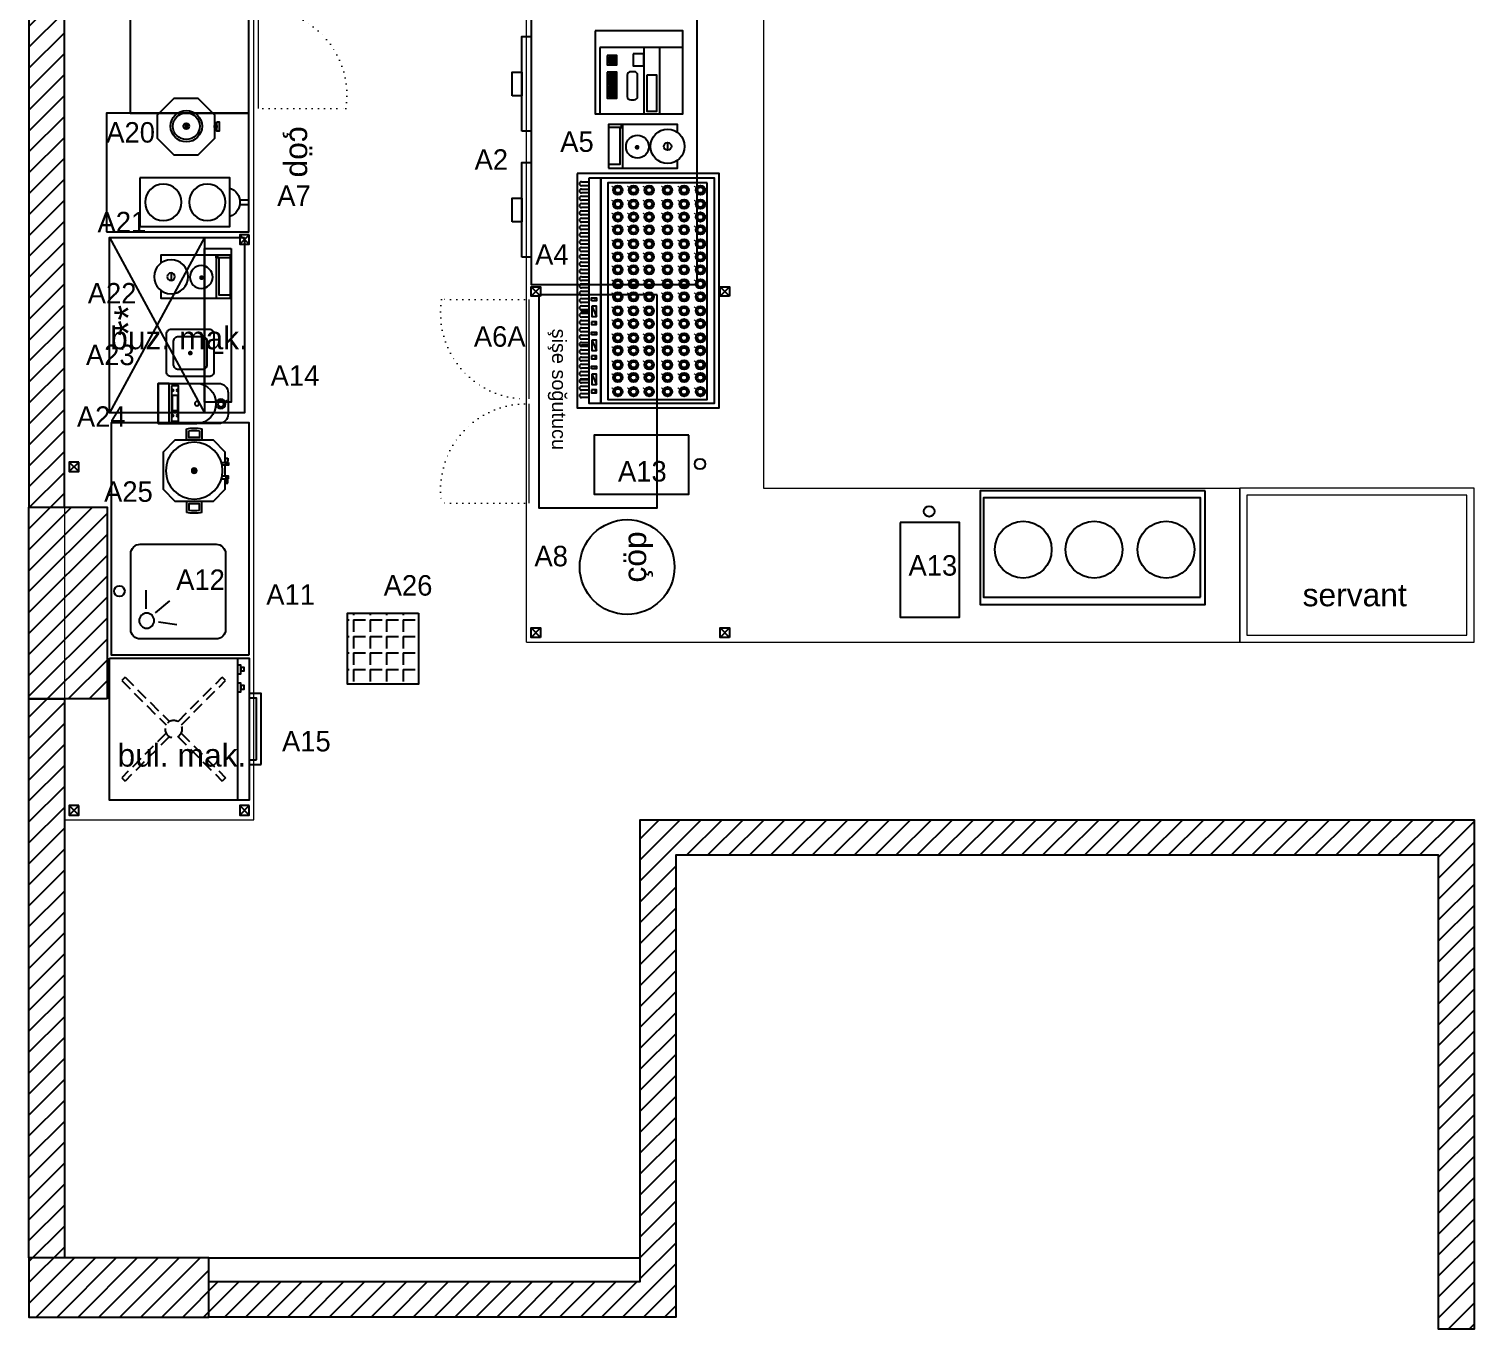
# Model space of a CAD drawing. Header units: centimetres. Extents: x 137431 to 143795, y 30587 to 33236.
# Drawn here: x 137431 to 138041, y 31849 to 32395 of the extents above; entities that cross this region are included whole.
import ezdxf
from ezdxf.enums import TextEntityAlignment as Align

# ---------------------------------------------------------------- set-up
doc = ezdxf.new("R2010")
doc.units = ezdxf.units.CM
doc.header["$LTSCALE"] = 10
doc.header["$MEASUREMENT"] = 0
doc.linetypes.add('DASHED', pattern=[0.75, 0.5, -0.25])
doc.linetypes.add('DOT', pattern=[0.25, 0, -0.25])
for name, color, linetype in [('-DWG_ANA', 7, 'Continuous'), ('002 Çizgi', 7, 'Continuous'), ('Kıtc-002 Çizgi', 7, 'Continuous'), ('Kıtc-006 Yazı 001', 1, 'Continuous'), ('Kıtc-040 Detay', 7, 'Continuous'), ('LP-DIMENSION_INT_100', 51, 'Continuous'), ('S2000-002 Çizgi', 7, 'Continuous')]:
    doc.layers.add(name, color=color, linetype=linetype)
for name, color, linetype, lineweight in [('-DWG_DETAY1', 7, 'Continuous', 9), ('-DWG_DETAY4', 7, 'DOT', 18), ('ARK_AHŞAP', 45, 'Continuous', 15)]:
    doc.layers.add(name, color=color, linetype=linetype, lineweight=lineweight)
doc.styles.get("Standard").update_dxf_attribs({"font": 'arial.ttf'})
doc.styles.add('TAKSİM', font='GOTHIC.TTF', dxfattribs={"height": 7})

# ---------------------------------------------------------------- blocks, each defined once
blk = doc.blocks.new('ADD')
at = {"layer": 'LP-DIMENSION_INT_100'}
h = blk.add_hatch(dxfattribs=at)
h.set_pattern_fill('ANSI31', color=253, scale=50)
h.set_pattern_definition([(45, (0, 2631.0174), (-4.41941738, 4.41941738), [])])
h.paths.add_polyline_path([(139970.11, 32753.37), (139940.11, 32753.37), (139940.11, 32193.37), (139955.11, 32193.37), (139955.11, 32738.37), (139970.11, 32738.37)])
h.paths.add_polyline_path([(139973.11, 32112.37), (139940.11, 32112.37), (139940.11, 32193.37), (139973.11, 32193.37)])
h.paths.add_polyline_path([(139940.11, 32112.37), (139955.11, 32112.37), (139955.11, 31876.37), (139940.11, 31876.37)])
h.paths.add_polyline_path([(140016.11, 31876.37), (139940.11, 31876.37), (139940.11, 31851.37), (140016.11, 31851.37)])
h.paths.add_polyline_path([(140016.11, 31866.37), (140198.11, 31866.37), (140198.11, 32061.37), (140550.11, 32061.37), (140550.11, 31846.37), (140535.11, 31846.37), (140535.11, 32046.37), (140213.11, 32046.37), (140213.11, 31851.37), (140016.11, 31851.37)])
at = {"layer": 'LP-DIMENSION_INT_100', "color": 2}
for points in [[(139970.11, 32753.37), (139940.11, 32753.37), (139940.11, 32193.37), (139955.11, 32193.37), (139955.11, 32738.37), (139970.11, 32738.37), (139970.11, 32753.37)], [(139973.11, 32112.37), (139940.11, 32112.37), (139940.11, 32193.37), (139973.11, 32193.37)], [(139940.11, 32112.37), (139955.11, 32112.37), (139955.11, 31876.37), (139940.11, 31876.37)], [(140016.11, 31866.37), (140198.11, 31866.37), (140198.11, 32061.37), (140550.11, 32061.37), (140550.11, 31846.37), (140535.11, 31846.37), (140535.11, 32046.37), (140213.11, 32046.37), (140213.11, 31851.37), (140016.11, 31851.37)], [(140016.11, 31876.37), (139940.11, 31876.37), (139940.11, 31851.37), (140016.11, 31851.37)]]:
    blk.add_lwpolyline(points, close=True, dxfattribs=at)
blk = doc.blocks.new('A$C14D17327')
at = {"layer": 'Kıtc-002 Çizgi', "color": 1, "elevation": 0}
blk.add_lwpolyline([(0, 4), (4, 4), (4, 0), (0, 0)], close=True, dxfattribs=at)
for points in [[(0, 4), (4, 0)], [(0, 0), (4, 4)]]:
    blk.add_lwpolyline(points, dxfattribs=at)
blk = doc.blocks.new('A$C3DDB3116')
at = {"layer": 'Kıtc-002 Çizgi'}
blk.add_lwpolyline([(0, 45.94), (20.5, 45.94), (20.5, 7.94), (0, 7.94), (0, 45.94)], dxfattribs=at)
blk.add_lwpolyline([(9.32, 3.72), (11.18, 3.72), (11.18, 0), (9.32, 0)], close=True, dxfattribs=at)
for centre in [(10.25, 36.07), (10.25, 17.5)]:
    blk.add_circle(centre, 7.7, dxfattribs=at)
blk.add_arc((10.25, 10.08), 6.37, 199.63449, 340.36551, dxfattribs=at)
blk = doc.blocks.new('A$C139E487F')
at = {"layer": '002 Çizgi'}
h = blk.add_hatch(color=256, dxfattribs=at)
edge = h.paths.add_edge_path()
edge.add_arc((18, 14.42), 1.06, 0, 360)
for points in [[(21.4, 1.42), (26, 1.42), (31, 6.42), (31, 22.42), (26, 27.42), (10, 27.42), (5, 22.42), (5, 6.42), (10, 1.42), (14.6, 1.42)], [(0.34, 11.14), (5, 11.14), (5, 17.71), (0.34, 17.71)], [(1.18, 12.14), (4, 12.14), (4, 16.71), (1.18, 16.71)], [(35.66, 11.14), (31, 11.14), (31, 17.71), (35.66, 17.71)], [(34.82, 12.14), (32, 12.14), (32, 16.71), (34.82, 16.71)], [(15.69, 1.42), (20.31, 1.42)]]:
    blk.add_lwpolyline(points, dxfattribs=at)
for radius in [12, 1.06]:
    blk.add_circle((18, 14.42), radius, dxfattribs=at)
for centre, radius, start, end in [((16, 14.42), 16, 168.1479, 191.8521), ((16, 14.42), 15, 171.23328, 188.76672), ((20, 14.42), 15, 351.23328, 8.76672), ((20, 14.42), 16, 348.1479, 11.8521)]:
    blk.add_arc(centre, radius, start, end, dxfattribs=at)
at = {"layer": 'Kıtc-002 Çizgi'}
for points in [[(12.67, 0.2), (15.33, 0.41), (15.33, 1.04), (12.67, 1.25)], [(23.33, 0.2), (20.67, 0.41), (20.67, 1.04), (23.33, 1.25)]]:
    blk.add_lwpolyline(points, close=True, dxfattribs=at)
for points in [[(14.6, 2.92), (14.6, 1.09)], [(14.6, 0), (15.69, 0), (15.69, 2.69)], [(14.6, 0.35), (14.6, 0)], [(21.4, 0), (20.31, 0), (20.31, 2.69)], [(21.4, 2.92), (21.4, 1.09)], [(21.4, 0.35), (21.4, 0)]]:
    blk.add_lwpolyline(points, dxfattribs=at)
blk = doc.blocks.new('A$C59BC7357')
at = {"layer": 'Kıtc-002 Çizgi'}
for p, q in [((15.13, 11.88), (15.13, 14.55)), ((15.69, 14.55), (15.69, 11.87))]:
    blk.add_line(p, q, dxfattribs=at)
blk.add_lwpolyline([(28.96, 18.92), (28.96, 7.84), (21.12, 0), (10.04, 0), (2.2, 7.84), (2.2, 18.92), (10.04, 26.76), (21.12, 26.76), (28.96, 18.92)], dxfattribs=at)
for points in [[(1.1, 11.18), (0, 11.18), (0, 15.58), (1.1, 15.58)], [(2.2, 12.95), (1.1, 12.95), (1.1, 13.81), (2.2, 13.81)]]:
    blk.add_lwpolyline(points, close=True, dxfattribs=at)
for radius in [7.38, 6.28, 1.37]:
    blk.add_circle((15.43, 13.21), radius, dxfattribs=at)
blk = doc.blocks.new('A$C0D0247C1')
at = {"layer": 'Kıtc-002 Çizgi'}
for points in [[(2, 0), (18, 0, 0.414214), (20, 2), (20, 18, 0.414214), (18, 20), (2, 20, 0.414214), (0, 18), (0, 2, 0.414214)], [(5, 3), (15, 3, 0.414214), (17, 5), (17, 15, 0.414214), (15, 17), (5, 17, 0.414214), (3, 15), (3, 5, 0.414214)]]:
    blk.add_lwpolyline(points, format="xyb", close=True, dxfattribs=at)
at = {"layer": 'Kıtc-002 Çizgi', "const_width": 1}
blk.add_lwpolyline([(9.53, 10.08, 1), (10.53, 10.08, 1)], format="xyb", close=True, dxfattribs=at)
blk.add_lwpolyline([(20, 10), (23.95, 10)], dxfattribs=at)
blk = doc.blocks.new('A$C64277205')
at = {"layer": '002 Çizgi'}
blk.add_lwpolyline([(4, 0), (13, 0, 0.414214), (17, 4), (17, 29.5), (0, 29.5), (0, 4, 0.414214)], format="xyb", close=True, dxfattribs=at)
for points in [[(0, 29.5), (17, 29.5), (17, 24.89), (0, 24.89)], [(1.08, 23.89), (15.92, 23.89), (15.92, 20.92), (1.08, 20.92)], [(5.15, 23.57), (11.4, 23.57), (11.4, 21.24), (5.15, 21.24)]]:
    blk.add_lwpolyline(points, close=True, dxfattribs=at)
for points in [[(17, 13.14), (17, 24.89), (0, 24.89), (0, 13.14)], [(17, 13.14), (17, 24.89), (17, 24.89), (17, 13.14)]]:
    blk.add_lwpolyline(points, dxfattribs=at)
for centre, radius in [((2.96, 23.23), 0.33), ((2.96, 21.57), 0.33), ((13.6, 23.23), 0.33), ((13.6, 21.57), 0.33), ((8.54, 13.14), 0.901)]:
    blk.add_circle(centre, radius, dxfattribs=at)
blk.add_arc((8.5, 13.65), 8.52, 183.47141, 356.52859, dxfattribs=at)
at = {"layer": 'Kıtc-002 Çizgi', "const_width": 0.5}
blk.add_lwpolyline([(7.59, 1.28), (7.01, 0.34)], dxfattribs=at)
at = {"layer": 'Kıtc-002 Çizgi'}
for radius in [1.98, 1.24]:
    blk.add_circle((8.66, 3.02), radius, dxfattribs=at)
blk = doc.blocks.new('A$C1C4536AD')
at = {"layer": 'Kıtc-002 Çizgi'}
for points in [[(0, 29), (0, 0), (18.5, 0)], [(3.39, 29), (0, 29), (0, 26.84)], [(7.82, 24.81), (10.92, 24.88)], [(18.5, 26.95), (18.5, 29), (15.2, 29)], [(18.5, 0), (18.5, 29)], [(0, 5.79), (18.5, 5.79)], [(1.26, 0), (1.26, 4.77), (16.97, 4.77), (16.97, 0)]]:
    blk.add_lwpolyline(points, dxfattribs=at)
at = {"layer": 'Kıtc-002 Çizgi', "const_width": 1}
blk.add_lwpolyline([(9.18, 12.02, 1), (10.18, 12.02, 1)], format="xyb", close=True, dxfattribs=at)
at = {"layer": 'Kıtc-002 Çizgi'}
blk.add_lwpolyline([(0.33, 5.24), (1.35, 5.24), (1.35, 5.79), (0.33, 5.79)], close=True, dxfattribs=at)
for centre, radius in [((9.3, 24.88), 7.2), ((9.3, 24.88), 1.6), ((9.43, 12.15), 4.82)]:
    blk.add_circle(centre, radius, dxfattribs=at)
blk = doc.blocks.new('A$C72A034B9')
at = {"layer": 'Kıtc-002 Çizgi'}
for p, q in [((11.66, 32.76, 0), (19.47, 33.87, 0)), ((6.52, 27.29, 0), (6.52, 19.4, 0)), ((10.43, 28.95, 0), (16.53, 23.94, 0))]:
    blk.add_line(p, q, dxfattribs=at)
at = {"layer": 'Kıtc-002 Çizgi', "elevation": 0}
blk.add_lwpolyline([(4, 0), (36, 0, 0.414214), (40, 4), (40, 36, 0.414214), (36, 40), (4, 40, 0.414214), (0, 36), (0, 4, 0.414214)], format="xyb", close=True, dxfattribs=at)
at = {"layer": 'Kıtc-002 Çizgi'}
blk.add_circle((6.71, 32.26, 0), 3.19, dxfattribs=at)
blk = doc.blocks.new('A$C521B02A0')
at = {"layer": 'S2000-002 Çizgi'}
blk.add_line((6.65, 10), (10.64, 10), dxfattribs=at)
for points in [[(0, 64), (0, 10), (60, 10), (60, 64)], [(0, 64), (0, 5), (60, 5), (60, 64)], [(3, 10), (6.65, 10), (6.65, 8.54), (3, 8.54)], [(3.97, 8.54), (5.43, 8.54), (5.43, 7.08), (3.97, 7.08)], [(10.64, 10), (14.29, 10), (14.29, 8.54), (10.64, 8.54)], [(11.61, 8.54), (13.07, 8.54), (13.07, 7.08), (11.61, 7.08)], [(45, 0), (15, 0), (15, 5), (45, 5)], [(43, 2), (17, 2), (17, 5), (43, 5)]]:
    blk.add_lwpolyline(points, close=True, dxfattribs=at)
at = {"layer": 'S2000-002 Çizgi', "linetype": 'DASHED'}
for points in [[(8.08, 57.42), (9.49, 58.84)], [(8.08, 57.42), (26.83, 38.67)], [(9.49, 58.84), (28.24, 40.09)], [(31.86, 40.19), (50.51, 58.84)], [(33.27, 38.77), (51.92, 57.42)], [(50.51, 58.84), (51.92, 57.42)], [(26.73, 35.06), (8.08, 16.41)], [(28.14, 33.64), (9.49, 15)], [(31.76, 33.74), (50.51, 15)], [(33.17, 35.16), (51.92, 16.41)], [(9.49, 15), (8.08, 16.41)], [(50.51, 15), (51.92, 16.41)]]:
    blk.add_lwpolyline(points, dxfattribs=at)
blk.add_circle((30, 36.92), 3.63, dxfattribs=at)
blk = doc.blocks.new('A$C290C7E64')
at = {"layer": 'Kıtc-002 Çizgi'}
for points in [[(0, 0), (35, 0), (35, 37), (0, 37)], [(7, 2), (35, 2), (35, 37), (7, 37)], [(18.58, 21.8), (33.83, 21.8), (33.83, 26.01), (18.58, 26.01)], [(9.63, 16.02), (14.71, 16.02), (14.71, 20.57), (9.63, 20.57)], [(10.34, 8.15), (11.34, 8.15), (11.34, 9.15), (10.34, 9.15)], [(10.34, 7.15), (11.34, 7.15), (11.34, 8.15), (10.34, 8.15)], [(10.34, 6.15), (11.34, 6.15), (11.34, 7.15), (10.34, 7.15)], [(10.34, 5.15), (11.34, 5.15), (11.34, 6.15), (10.34, 6.15)], [(11.34, 8.15), (12.34, 8.15), (12.34, 9.15), (11.34, 9.15)], [(11.34, 7.15), (12.34, 7.15), (12.34, 8.15), (11.34, 8.15)], [(11.34, 6.15), (12.34, 6.15), (12.34, 7.15), (11.34, 7.15)], [(11.34, 5.15), (12.34, 5.15), (12.34, 6.15), (11.34, 6.15)], [(12.34, 8.15), (13.34, 8.15), (13.34, 9.15), (12.34, 9.15)], [(12.34, 7.15), (13.34, 7.15), (13.34, 8.15), (12.34, 8.15)], [(12.34, 6.15), (13.34, 6.15), (13.34, 7.15), (12.34, 7.15)], [(12.34, 5.15), (13.34, 5.15), (13.34, 6.15), (12.34, 6.15)], [(13.34, 8.15), (14.34, 8.15), (14.34, 9.15), (13.34, 9.15)], [(13.34, 7.15), (14.34, 7.15), (14.34, 8.15), (13.34, 8.15)], [(13.34, 6.15), (14.34, 6.15), (14.34, 7.15), (13.34, 7.15)], [(13.34, 5.15), (14.34, 5.15), (14.34, 6.15), (13.34, 6.15)], [(17.37, 8.15), (18.37, 8.15), (18.37, 9.15), (17.37, 9.15)], [(17.37, 7.15), (18.37, 7.15), (18.37, 8.15), (17.37, 8.15)], [(17.37, 6.15), (18.37, 6.15), (18.37, 7.15), (17.37, 7.15)], [(17.37, 5.15), (18.37, 5.15), (18.37, 6.15), (17.37, 6.15)], [(18.37, 8.15), (19.37, 8.15), (19.37, 9.15), (18.37, 9.15)], [(18.37, 7.15), (19.37, 7.15), (19.37, 8.15), (18.37, 8.15)], [(18.37, 6.15), (19.37, 6.15), (19.37, 7.15), (18.37, 7.15)], [(18.37, 5.15), (19.37, 5.15), (19.37, 6.15), (18.37, 6.15)], [(19.37, 8.15), (20.37, 8.15), (20.37, 9.15), (19.37, 9.15)], [(19.37, 7.15), (20.37, 7.15), (20.37, 8.15), (19.37, 8.15)], [(19.37, 6.15), (20.37, 6.15), (20.37, 7.15), (19.37, 7.15)], [(19.37, 5.15), (20.37, 5.15), (20.37, 6.15), (19.37, 6.15)], [(20.37, 8.15), (21.37, 8.15), (21.37, 9.15), (20.37, 9.15)], [(20.37, 7.15), (21.37, 7.15), (21.37, 8.15), (20.37, 8.15)], [(20.37, 6.15), (21.37, 6.15), (21.37, 7.15), (20.37, 7.15)], [(20.37, 5.15), (21.37, 5.15), (21.37, 6.15), (20.37, 6.15)], [(21.37, 8.15), (22.37, 8.15), (22.37, 9.15), (21.37, 9.15)], [(21.37, 7.15), (22.37, 7.15), (22.37, 8.15), (21.37, 8.15)], [(21.37, 6.15), (22.37, 6.15), (22.37, 7.15), (21.37, 7.15)], [(21.37, 5.15), (22.37, 5.15), (22.37, 6.15), (21.37, 6.15)], [(22.37, 8.15), (23.37, 8.15), (23.37, 9.15), (22.37, 9.15)], [(22.37, 7.15), (23.37, 7.15), (23.37, 8.15), (22.37, 8.15)], [(22.37, 6.15), (23.37, 6.15), (23.37, 7.15), (22.37, 7.15)], [(22.37, 5.15), (23.37, 5.15), (23.37, 6.15), (22.37, 6.15)], [(23.37, 8.15), (24.37, 8.15), (24.37, 9.15), (23.37, 9.15)], [(23.37, 7.15), (24.37, 7.15), (24.37, 8.15), (23.37, 8.15)], [(23.37, 6.15), (24.37, 6.15), (24.37, 7.15), (23.37, 7.15)], [(23.37, 5.15), (24.37, 5.15), (24.37, 6.15), (23.37, 6.15)], [(24.37, 8.15), (25.37, 8.15), (25.37, 9.15), (24.37, 9.15)], [(24.37, 7.15), (25.37, 7.15), (25.37, 8.15), (24.37, 8.15)], [(24.37, 6.15), (25.37, 6.15), (25.37, 7.15), (24.37, 7.15)], [(24.37, 5.15), (25.37, 5.15), (25.37, 6.15), (24.37, 6.15)], [(25.37, 8.15), (26.37, 8.15), (26.37, 9.15), (25.37, 9.15)], [(25.37, 7.15), (26.37, 7.15), (26.37, 8.15), (25.37, 8.15)], [(25.37, 6.15), (26.37, 6.15), (26.37, 7.15), (25.37, 7.15)], [(25.37, 5.15), (26.37, 5.15), (26.37, 6.15), (25.37, 6.15)], [(26.37, 8.15), (27.37, 8.15), (27.37, 9.15), (26.37, 9.15)], [(26.37, 7.15), (27.37, 7.15), (27.37, 8.15), (26.37, 8.15)], [(26.37, 6.15), (27.37, 6.15), (27.37, 7.15), (26.37, 7.15)], [(26.37, 5.15), (27.37, 5.15), (27.37, 6.15), (26.37, 6.15)], [(27.37, 8.15), (28.37, 8.15), (28.37, 9.15), (27.37, 9.15)], [(27.37, 7.15), (28.37, 7.15), (28.37, 8.15), (27.37, 8.15)], [(27.37, 6.15), (28.37, 6.15), (28.37, 7.15), (27.37, 7.15)], [(27.37, 5.15), (28.37, 5.15), (28.37, 6.15), (27.37, 6.15)]]:
    blk.add_lwpolyline(points, close=True, dxfattribs=at)
for points in [[(7, 27.23), (35, 27.23)], [(7, 20.57), (35, 20.57)]]:
    blk.add_lwpolyline(points, dxfattribs=at)
blk.add_lwpolyline([(18.68, 13.56), (27.6, 13.56, 0.414214), (29.1, 15.06), (29.1, 16.45, 0.414214), (27.6, 17.95), (18.68, 17.95, 0.414214), (17.18, 16.45), (17.18, 15.06, 0.414214)], format="xyb", close=True, dxfattribs=at)
blk = doc.blocks.new('A$C30F503A4')
at = {"layer": 'Kıtc-002 Çizgi'}
for p, q in [((56.05, 6.26), (60.38, 8.18)), ((70.42, 6.26), (74.75, 8.18)), ((84.79, 6.26), (89.12, 8.18))]:
    blk.add_line(p, q, dxfattribs=at)
for points in [[(0, 0), (99, 0), (99, 60), (0, 60)], [(2, 10), (97, 10), (97, 58), (2, 58)], [(4, 55), (4, 13), (95.5, 13), (95.5, 55)], [(2, 5), (97, 5), (97, 10), (2, 10)], [(53.76, 6.14), (52.58, 6.14), (52.58, 8.24), (53.76, 8.24)], [(56.05, 6.26), (60.38, 6.26), (60.38, 8.18), (56.05, 8.18)], [(62.67, 6.14), (63.84, 6.14), (63.84, 8.24), (62.67, 8.24)], [(68.13, 6.14), (66.95, 6.14), (66.95, 8.24), (68.13, 8.24)], [(70.42, 6.26), (74.75, 6.26), (74.75, 8.18), (70.42, 8.18)], [(77.04, 6.14), (78.21, 6.14), (78.21, 8.24), (77.04, 8.24)], [(82.5, 6.14), (81.32, 6.14), (81.32, 8.24), (82.5, 8.24)], [(84.79, 6.26), (89.12, 6.26), (89.12, 8.18), (84.79, 8.18)], [(91.41, 6.14), (92.58, 6.14), (92.58, 8.24), (91.41, 8.24)]]:
    blk.add_lwpolyline(points, close=True, dxfattribs=at)
for points, const_width in [([(5.94, 50.33), (5.36, 49.38)], 0.5), ([(11.88, 50.33), (11.3, 49.38)], 0.5), ([(17.32, 50.33), (16.74, 49.38)], 0.5), ([(22.77, 50.33), (22.18, 49.38)], 0.5), ([(28.7, 50.33), (28.12, 49.38)], 0.5), ([(34.15, 50.33), (33.57, 49.38)], 0.5), ([(39.59, 50.33), (39.01, 49.38)], 0.5), ([(45.53, 50.33), (44.95, 49.38)], 0.5), ([(50.97, 50.33), (50.39, 49.38)], 0.5), ([(56.91, 50.33), (56.33, 49.38)], 0.5), ([(62.36, 50.33), (61.77, 49.38)], 0.5), ([(68.29, 50.33), (67.71, 49.38)], 0.5), ([(73.74, 50.33), (73.16, 49.38)], 0.5), ([(79.68, 50.33), (79.09, 49.38)], 0.5), ([(85.12, 50.33), (84.54, 49.38)], 0.5), ([(91.06, 50.33), (90.48, 49.38)], 0.5), ([(5.94, 43.43), (5.36, 42.49)], 0.5), ([(11.88, 43.43), (11.3, 42.49)], 0.5), ([(17.32, 43.43), (16.74, 42.49)], 0.5), ([(22.77, 43.43), (22.18, 42.49)], 0.5), ([(28.7, 43.43), (28.12, 42.49)], 0.5), ([(34.15, 43.43), (33.57, 42.49)], 0.5), ([(39.59, 43.43), (39.01, 42.49)], 0.5), ([(45.53, 43.43), (44.95, 42.49)], 0.5), ([(50.97, 43.43), (50.39, 42.49)], 0.5), ([(56.91, 43.43), (56.33, 42.49)], 0.5), ([(62.36, 43.43), (61.77, 42.49)], 0.5), ([(68.29, 43.43), (67.71, 42.49)], 0.5), ([(73.74, 43.43), (73.16, 42.49)], 0.5), ([(79.68, 43.43), (79.09, 42.49)], 0.5), ([(85.12, 43.43), (84.54, 42.49)], 0.5), ([(91.06, 43.43), (90.48, 42.49)], 0.5), ([(5.94, 36.51), (5.36, 35.56)], 0.5), ([(11.88, 36.51), (11.3, 35.56)], 0.5), ([(17.32, 36.51), (16.74, 35.56)], 0.5), ([(22.77, 36.51), (22.18, 35.56)], 0.5), ([(28.7, 36.51), (28.12, 35.56)], 0.5), ([(34.15, 36.51), (33.57, 35.56)], 0.5), ([(39.59, 36.51), (39.01, 35.56)], 0.5), ([(45.53, 36.51), (44.95, 35.56)], 0.5), ([(50.97, 36.51), (50.39, 35.56)], 0.5), ([(56.91, 36.51), (56.33, 35.56)], 0.5), ([(62.36, 36.51), (61.77, 35.56)], 0.5), ([(68.29, 36.51), (67.71, 35.56)], 0.5), ([(73.74, 36.51), (73.16, 35.56)], 0.5), ([(79.68, 36.51), (79.09, 35.56)], 0.5), ([(85.12, 36.51), (84.54, 35.56)], 0.5), ([(91.06, 36.51), (90.48, 35.56)], 0.5), ([(5.94, 28.73), (5.36, 27.78)], 0.5), ([(11.88, 28.73), (11.3, 27.78)], 0.5), ([(17.32, 28.73), (16.74, 27.78)], 0.5), ([(22.77, 28.73), (22.18, 27.78)], 0.5), ([(28.7, 28.73), (28.12, 27.78)], 0.5), ([(34.15, 28.73), (33.57, 27.78)], 0.5), ([(39.59, 28.73), (39.01, 27.78)], 0.5), ([(45.53, 28.73), (44.95, 27.78)], 0.5), ([(50.97, 28.73), (50.39, 27.78)], 0.5), ([(56.91, 28.73), (56.33, 27.78)], 0.5), ([(62.36, 28.73), (61.77, 27.78)], 0.5), ([(68.29, 28.73), (67.71, 27.78)], 0.5), ([(73.74, 28.73), (73.16, 27.78)], 0.5), ([(79.68, 28.73), (79.09, 27.78)], 0.5), ([(85.12, 28.73), (84.54, 27.78)], 0.5), ([(91.06, 28.73), (90.48, 27.78)], 0.5), ([(5.94, 22.14), (5.36, 21.19)], 0.5), ([(11.88, 22.14), (11.3, 21.19)], 0.5), ([(17.32, 22.14), (16.74, 21.19)], 0.5), ([(22.77, 22.14), (22.18, 21.19)], 0.5), ([(28.7, 22.14), (28.12, 21.19)], 0.5), ([(34.15, 22.14), (33.57, 21.19)], 0.5), ([(39.59, 22.14), (39.01, 21.19)], 0.5), ([(45.53, 22.14), (44.95, 21.19)], 0.5), ([(50.97, 22.14), (50.39, 21.19)], 0.5), ([(56.91, 22.14), (56.33, 21.19)], 0.5), ([(62.36, 22.14), (61.77, 21.19)], 0.5), ([(68.29, 22.14), (67.71, 21.19)], 0.5), ([(73.74, 22.14), (73.16, 21.19)], 0.5), ([(79.68, 22.14), (79.09, 21.19)], 0.5), ([(85.12, 22.14), (84.54, 21.19)], 0.5), ([(91.06, 22.14), (90.48, 21.19)], 0.5), ([(5.94, 15.54), (5.36, 14.59)], 0.5), ([(11.88, 15.54), (11.3, 14.59)], 0.5), ([(17.32, 15.54), (16.74, 14.59)], 0.5), ([(22.77, 15.54), (22.18, 14.59)], 0.5), ([(28.7, 15.54), (28.12, 14.59)], 0.5), ([(34.15, 15.54), (33.57, 14.59)], 0.5), ([(39.59, 15.54), (39.01, 14.59)], 0.5), ([(45.53, 15.54), (44.95, 14.59)], 0.5), ([(50.97, 15.54), (50.39, 14.59)], 0.5), ([(56.91, 15.54), (56.33, 14.59)], 0.5), ([(62.36, 15.54), (61.77, 14.59)], 0.5), ([(68.29, 15.54), (67.71, 14.59)], 0.5), ([(73.74, 15.54), (73.16, 14.59)], 0.5), ([(79.68, 15.54), (79.09, 14.59)], 0.5), ([(85.12, 15.54), (84.54, 14.59)], 0.5), ([(91.06, 15.54), (90.48, 14.59)], 0.5), ([(53.76, 7.5), (52.58, 7.5)], 0.5), ([(62.67, 7.5), (63.84, 7.5)], 0.5), ([(68.13, 7.5), (66.95, 7.5)], 0.5), ([(77.04, 7.5), (78.21, 7.5)], 0.5), ([(82.5, 7.5), (81.32, 7.5)], 0.5), ([(91.41, 7.5), (92.58, 7.5)], 0.5), ([(58.24, 5), (58.24, 1.5)], 1), ([(72.61, 5), (72.61, 1.5)], 1), ([(86.98, 5), (86.98, 1.5)], 1)]:
    blk.add_lwpolyline(points, dxfattribs=dict(at, const_width=const_width))
for points in [[(3.49, 1.85), (3.49, 5)], [(5.16, 5), (5.16, 1.85)], [(6.57, 1.85), (6.57, 5)], [(8.25, 5), (8.25, 1.85)], [(9.66, 1.85), (9.66, 5)], [(11.33, 5), (11.33, 1.85)], [(11.33, 5), (11.33, 1.85)], [(12.74, 1.85), (12.74, 5)], [(14.41, 5), (14.41, 1.85)], [(15.82, 1.85), (15.82, 5)], [(17.5, 5), (17.5, 1.85)], [(18.91, 1.85), (18.91, 5)], [(20.58, 5), (20.58, 1.85)], [(20.58, 5), (20.58, 1.85)], [(21.99, 1.85), (21.99, 5)], [(23.67, 5), (23.67, 1.85)], [(25.07, 1.85), (25.07, 5)], [(26.75, 5), (26.75, 1.85)], [(28.16, 1.85), (28.16, 5)], [(29.83, 5), (29.83, 1.85)], [(29.83, 5), (29.83, 1.85)], [(31.24, 1.85), (31.24, 5)], [(32.92, 5), (32.92, 1.85)], [(34.33, 1.85), (34.33, 5)], [(36, 5), (36, 1.85)], [(37.41, 1.85), (37.41, 5)], [(39.08, 5), (39.08, 1.85)], [(39.08, 5), (39.08, 1.85)], [(40.49, 1.85), (40.49, 5)], [(42.17, 5), (42.17, 1.85)], [(43.58, 1.85), (43.58, 5)], [(45.25, 5), (45.25, 1.85)], [(46.66, 1.85), (46.66, 5)], [(48.33, 5), (48.33, 1.85)], [(48.33, 5), (48.33, 1.85)], [(49.74, 1.85), (49.74, 5)], [(51.42, 5), (51.42, 1.85)], [(52.83, 1.85), (52.83, 5)], [(54.5, 5), (54.5, 1.85)], [(55.91, 1.85), (55.91, 5)], [(57.59, 5), (57.59, 1.85)], [(58.17, 5), (58.17, 1.85)], [(58.63, 5), (58.63, 1.85)], [(59, 1.85), (59, 5)], [(60.67, 5), (60.67, 1.85)], [(62.08, 1.85), (62.08, 5)], [(63.75, 5), (63.75, 1.85)], [(65.16, 1.85), (65.16, 5)], [(66.84, 5), (66.84, 1.85)], [(68.25, 1.85), (68.25, 5)], [(69.92, 5), (69.92, 1.85)], [(71.33, 1.85), (71.33, 5)], [(72.53, 5), (72.53, 1.85)], [(73, 5), (73, 1.85)], [(74.41, 1.85), (74.41, 5)], [(76.09, 5), (76.09, 1.85)], [(77.5, 1.85), (77.5, 5)], [(79.17, 5), (79.17, 1.85)], [(80.58, 1.85), (80.58, 5)], [(82.26, 5), (82.26, 1.85)], [(83.66, 1.85), (83.66, 5)], [(85.34, 5), (85.34, 1.85)], [(86.75, 1.85), (86.75, 5)], [(86.9, 5), (86.9, 1.85)], [(88.42, 5), (88.42, 1.85)], [(89.83, 1.85), (89.83, 5)], [(91.51, 5), (91.51, 1.85)], [(92.92, 1.85), (92.92, 5)], [(94.59, 5), (94.59, 1.85)]]:
    blk.add_lwpolyline(points, dxfattribs=at)
for centre, radius in [((7.01, 52.07), 1.98), ((7.01, 52.07), 1.24), ((12.95, 52.07), 1.98), ((12.95, 52.07), 1.24), ((18.39, 52.07), 1.98), ((18.39, 52.07), 1.24), ((23.83, 52.07), 1.98), ((23.83, 52.07), 1.24), ((29.77, 52.07), 1.98), ((29.77, 52.07), 1.24), ((35.22, 52.07), 1.98), ((35.22, 52.07), 1.24), ((40.66, 52.07), 1.98), ((40.66, 52.07), 1.24), ((46.6, 52.07), 1.98), ((46.6, 52.07), 1.24), ((52.04, 52.07), 1.98), ((52.04, 52.07), 1.24), ((57.98, 52.07), 1.98), ((57.98, 52.07), 1.24), ((63.42, 52.07), 1.98), ((63.42, 52.07), 1.24), ((69.36, 52.07), 1.98), ((69.36, 52.07), 1.24), ((74.81, 52.07), 1.98), ((74.81, 52.07), 1.24), ((80.74, 52.07), 1.98), ((80.74, 52.07), 1.24), ((86.19, 52.07), 1.98), ((86.19, 52.07), 1.24), ((92.13, 52.07), 1.98), ((92.13, 52.07), 1.24), ((7.01, 45.17), 1.98), ((7.01, 45.17), 1.24), ((12.95, 45.17), 1.98), ((12.95, 45.17), 1.24), ((18.39, 45.17), 1.98), ((18.39, 45.17), 1.24), ((23.83, 45.17), 1.98), ((23.83, 45.17), 1.24), ((29.77, 45.17), 1.98), ((29.77, 45.17), 1.24), ((35.22, 45.17), 1.98), ((35.22, 45.17), 1.24), ((40.66, 45.17), 1.98), ((40.66, 45.17), 1.24), ((46.6, 45.17), 1.98), ((46.6, 45.17), 1.24), ((52.04, 45.17), 1.98), ((52.04, 45.17), 1.24), ((57.98, 45.17), 1.98), ((57.98, 45.17), 1.24), ((63.42, 45.17), 1.98), ((63.42, 45.17), 1.24), ((69.36, 45.17), 1.98), ((69.36, 45.17), 1.24), ((74.81, 45.17), 1.98), ((74.81, 45.17), 1.24), ((80.74, 45.17), 1.98), ((80.74, 45.17), 1.24), ((86.19, 45.17), 1.98), ((86.19, 45.17), 1.24), ((92.13, 45.17), 1.98), ((92.13, 45.17), 1.24), ((7.01, 38.25), 1.98), ((7.01, 38.25), 1.24), ((12.95, 38.25), 1.98), ((12.95, 38.25), 1.24), ((18.39, 38.25), 1.98), ((18.39, 38.25), 1.24), ((23.83, 38.25), 1.98), ((23.83, 38.25), 1.24), ((29.77, 38.25), 1.98), ((29.77, 38.25), 1.24), ((35.22, 38.25), 1.98), ((35.22, 38.25), 1.24), ((40.66, 38.25), 1.98), ((40.66, 38.25), 1.24), ((46.6, 38.25), 1.98), ((46.6, 38.25), 1.24), ((52.04, 38.25), 1.98), ((52.04, 38.25), 1.24), ((57.98, 38.25), 1.98), ((57.98, 38.25), 1.24), ((63.42, 38.25), 1.98), ((63.42, 38.25), 1.24), ((69.36, 38.25), 1.98), ((69.36, 38.25), 1.24), ((74.81, 38.25), 1.98), ((74.81, 38.25), 1.24), ((80.74, 38.25), 1.98), ((80.74, 38.25), 1.24), ((86.19, 38.25), 1.98), ((86.19, 38.25), 1.24), ((92.13, 38.25), 1.98), ((92.13, 38.25), 1.24), ((7.01, 30.47), 1.98), ((7.01, 30.47), 1.24), ((12.95, 30.47), 1.98), ((12.95, 30.47), 1.24), ((18.39, 30.47), 1.98), ((18.39, 30.47), 1.24), ((23.83, 30.47), 1.98), ((23.83, 30.47), 1.24), ((29.77, 30.47), 1.98), ((29.77, 30.47), 1.24), ((35.22, 30.47), 1.98), ((35.22, 30.47), 1.24), ((40.66, 30.47), 1.98), ((40.66, 30.47), 1.24), ((46.6, 30.47), 1.98), ((46.6, 30.47), 1.24), ((52.04, 30.47), 1.98), ((52.04, 30.47), 1.24), ((57.98, 30.47), 1.98), ((57.98, 30.47), 1.24), ((63.42, 30.47), 1.98), ((63.42, 30.47), 1.24), ((69.36, 30.47), 1.98), ((69.36, 30.47), 1.24), ((74.81, 30.47), 1.98), ((74.81, 30.47), 1.24), ((80.74, 30.47), 1.98), ((80.74, 30.47), 1.24), ((86.19, 30.47), 1.98), ((86.19, 30.47), 1.24), ((92.13, 30.47), 1.98), ((92.13, 30.47), 1.24), ((7.01, 23.88), 1.98), ((7.01, 23.88), 1.24), ((12.95, 23.88), 1.98), ((12.95, 23.88), 1.24), ((18.39, 23.88), 1.98), ((18.39, 23.88), 1.24), ((23.83, 23.88), 1.98), ((23.83, 23.88), 1.24), ((29.77, 23.88), 1.98), ((29.77, 23.88), 1.24), ((35.22, 23.88), 1.98), ((35.22, 23.88), 1.24), ((40.66, 23.88), 1.98), ((40.66, 23.88), 1.24), ((46.6, 23.88), 1.98), ((46.6, 23.88), 1.24), ((52.04, 23.88), 1.98), ((52.04, 23.88), 1.24), ((57.98, 23.88), 1.98), ((57.98, 23.88), 1.24), ((63.42, 23.88), 1.98), ((63.42, 23.88), 1.24), ((69.36, 23.88), 1.98), ((69.36, 23.88), 1.24), ((74.81, 23.88), 1.98), ((74.81, 23.88), 1.24), ((80.74, 23.88), 1.98), ((80.74, 23.88), 1.24), ((86.19, 23.88), 1.98), ((86.19, 23.88), 1.24), ((92.13, 23.88), 1.98), ((92.13, 23.88), 1.24), ((7.01, 17.28), 1.98), ((7.01, 17.28), 1.24), ((12.95, 17.28), 1.98), ((12.95, 17.28), 1.24), ((18.39, 17.28), 1.98), ((18.39, 17.28), 1.24), ((23.83, 17.28), 1.98), ((23.83, 17.28), 1.24), ((29.77, 17.28), 1.98), ((29.77, 17.28), 1.24), ((35.22, 17.28), 1.98), ((35.22, 17.28), 1.24), ((40.66, 17.28), 1.98), ((40.66, 17.28), 1.24), ((46.6, 17.28), 1.98), ((46.6, 17.28), 1.24), ((52.04, 17.28), 1.98), ((52.04, 17.28), 1.24), ((57.98, 17.28), 1.98), ((57.98, 17.28), 1.24), ((63.42, 17.28), 1.98), ((63.42, 17.28), 1.24), ((69.36, 17.28), 1.98), ((69.36, 17.28), 1.24), ((74.81, 17.28), 1.98), ((74.81, 17.28), 1.24), ((80.74, 17.28), 1.98), ((80.74, 17.28), 1.24), ((86.19, 17.28), 1.98), ((86.19, 17.28), 1.24), ((92.13, 17.28), 1.98), ((92.13, 17.28), 1.24)]:
    blk.add_circle(centre, radius, dxfattribs=at)
for centre in [(4.33, 1.85), (7.41, 1.85), (10.49, 1.85), (10.49, 1.85), (13.58, 1.85), (16.66, 1.85), (19.74, 1.85), (19.74, 1.85), (22.83, 1.85), (25.91, 1.85), (29, 1.85), (29, 1.85), (32.08, 1.85), (35.16, 1.85), (38.25, 1.85), (38.25, 1.85), (41.33, 1.85), (44.41, 1.85), (47.5, 1.85), (47.5, 1.85), (50.58, 1.85), (53.66, 1.85), (56.75, 1.85), (59.83, 1.85), (62.92, 1.85), (66, 1.85), (69.08, 1.85), (72.17, 1.85), (75.25, 1.85), (78.33, 1.85), (81.42, 1.85), (84.5, 1.85), (87.59, 1.85), (90.67, 1.85), (93.75, 1.85)]:
    blk.add_arc(centre, 0.837, 180, 0, dxfattribs=at)
blk = doc.blocks.new('A$C470016F2')
at = {"layer": 'Kıtc-002 Çizgi'}
for points in [[(25, 8), (15, 8), (15, 4), (25, 4)], [(40, 4), (0, 4), (0, 0), (40, 0)]]:
    blk.add_lwpolyline(points, close=True, dxfattribs=at)
blk = doc.blocks.new('A$C4E3613D2')
at = {"layer": 'S2000-002 Çizgi'}
for points in [[(0, 74), (0, 0), (57, 0), (57, 74)], [(5.64, 69.41), (5.64, 4.59), (16.91, 4.59), (16.91, 69.41)]]:
    blk.add_lwpolyline(points, close=True, dxfattribs=at)
for points in [[(16.91, 74), (16.91, 0)], [(57, 74), (16.91, 0)], [(16.91, 74), (57, 0)]]:
    blk.add_lwpolyline(points, dxfattribs=at)
blk.add_text('**', height=12, rotation=270, dxfattribs=at).set_placement((43.01, 45.59))
blk = doc.blocks.new('A$C376323F7')
at = {"layer": '-DWG_ANA', "color": 0}
blk.add_lwpolyline([(91.46, 118.52), (41.46, 118.52), (41.46, 28.52), (91.46, 28.52)], close=True, dxfattribs=at)
at = {"layer": '-DWG_DETAY1', "color": 0}
for p, q in [((37.46, 74.52), (37.46, 116.52)), ((37.46, 30.52), (37.46, 72.52))]:
    blk.add_line(p, q, dxfattribs=at)
at = {"layer": '-DWG_DETAY4', "color": 0}
for points in [[(35.46, 116.52), (0.46, 116.52, 0.454885), (35.46, 74.55, 0.414214)], [(35.46, 30.52), (0.46, 30.52, -0.454885), (35.46, 72.49, -0.414214)]]:
    blk.add_lwpolyline(points, format="xyb", dxfattribs=at)

msp = doc.modelspace()

# ---------------------------------------------------------------- hatches: boundary and pattern name
h = msp.add_hatch()
h.set_pattern_fill('ANGLE', color=256, angle=270)
h.set_pattern_definition([(270, (137658.972, 40807.183), (6.985, -1e-15), [5.08, -1.905]), (360, (137658.972, 40807.183), (2e-15, 6.985), [5.08, -1.905])])
h.paths.add_polyline_path([(137565.65, 32148.6), (137565.65, 32118.6), (137595.65, 32118.6), (137595.65, 32148.6)])

# ---------------------------------------------------------------- linework, layer by layer
for points in [[(137463.95, 32309.65), (137523.95, 32309.65), (137523.95, 32359.65), (137463.95, 32359.65)], [(137709.73, 32223.79), (137669.73, 32223.79), (137669.73, 32198.79), (137709.73, 32198.79)], [(137798.94, 32186.87), (137798.94, 32146.87), (137823.94, 32146.87), (137823.94, 32186.87)], [(137595.65, 32148.6), (137595.65, 32118.6), (137565.65, 32118.6), (137565.65, 32148.6)]]:
    msp.add_lwpolyline(points, close=True)
for centre, radius in [((137714.42, 32211.56, 0), 2.24), ((137811.17, 32191.56, 0), 2.24), ((137683.66, 32168.07), 20), ((137469.36, 32157.89, 0), 2.24)]:
    msp.add_circle(centre, radius)
at = {"layer": 'ARK_AHŞAP'}
for p, q in [((137741.16, 32201.37), (137942.29, 32201.37)), ((137942.29, 32136.37), (137942.29, 32201.37)), ((137641.16, 32136.37), (137741.16, 32136.37)), ((137741.16, 32136.37), (137942.29, 32136.37))]:
    msp.add_line(p, q, dxfattribs=at)
msp.add_lwpolyline([(137641.16, 32136.37), (137641.16, 32560.49), (137641.16, 32560.49), (137641.16, 32642.37), (137741.16, 32642.37), (137741.16, 32201.37)], dxfattribs=at)
for points in [[(137526.16, 32403.37), (137446.16, 32403.37), (137446.16, 32061.37), (137493.16, 32061.37), (137493.16, 32061.37), (137526.16, 32061.37)], [(138041.16, 32136.37), (138041.16, 32201.37), (137942.29, 32201.37), (137942.29, 32136.37)], [(138038.16, 32139.37), (138038.16, 32198.37), (137945.29, 32198.37), (137945.29, 32139.37)]]:
    msp.add_lwpolyline(points, close=True, dxfattribs=at)
at = {"layer": 'Kıtc-002 Çizgi'}
for points in [[(137927.66, 32200.29), (137832.66, 32200.29), (137832.66, 32152.29), (137927.66, 32152.29)], [(137925.66, 32155.29), (137925.66, 32197.29), (137834.15, 32197.29), (137834.15, 32155.29)]]:
    msp.add_lwpolyline(points, close=True, dxfattribs=at)
at = {"layer": 'LP-DIMENSION_INT_100', "color": 2}
msp.add_lwpolyline([(137507.16, 31876.37), (137689.16, 31876.37)], dxfattribs=at)
at = {"layer": 'S2000-002 Çizgi'}
for points in [[(137713.16, 32287.37), (137713.16, 32407.37), (137643.16, 32407.37), (137643.16, 32287.37)], [(137524.16, 32131.01), (137524.16, 32229.01), (137465.94, 32229.01), (137465.94, 32131.01)]]:
    msp.add_lwpolyline(points, close=True, dxfattribs=at)
for centre in [(137850.85, 32175.42), (137880.75, 32175.42), (137911.15, 32175.42)]:
    msp.add_circle(centre, 12, dxfattribs=at)

# ---------------------------------------------------------------- block references
at = {"rotation": 180}
msp.add_blockref('A$C376323F7', (137565.41, 32478.17), dxfattribs=at)
at = {"xscale": -1, "rotation": 90}
for p in [(137643.16, 32392.05), (137643.16, 32338.82)]:
    msp.add_blockref('A$C470016F2', p, dxfattribs=at)
at = {"xscale": -1}
msp.add_blockref('A$C4E3613D2', (137522.16, 32233.12), dxfattribs=at)
msp.add_blockref('A$C376323F7', (137604.9, 32164.51))
at = {"layer": '002 Çizgi', "xscale": -1, "rotation": 90}
for name, p in [('A$C64277205', (137515.23, 32245.6, 0)), ('A$C139E487F', (137515.34, 32226.75, 0))]:
    msp.add_blockref(name, p, dxfattribs=at)
at = {"layer": 'Kıtc-002 Çizgi', "rotation": 270}
for name, p in [('A$C290C7E64', (137670.14, 32394.37)), ('A$C1C4536AD', (137675.86, 32354.96)), ('A$C30F503A4', (137662.51, 32334.23))]:
    msp.add_blockref(name, p, dxfattribs=at)
at = {"layer": 'Kıtc-002 Çizgi', "xscale": 0.8999999999996362, "yscale": 0.8999999999996362, "zscale": 0.8999999999996362, "rotation": 180}
msp.add_blockref('A$C59BC7357', (137511.47, 32366.07, 0), dxfattribs=at)
at = {"layer": 'Kıtc-002 Çizgi', "xscale": -1}
for name, p, rotation in [('A$C3DDB3116', (137523.96, 32332.32, 0), 90), ('A$C1C4536AD', (137516.05, 32299.91, 0), 90), ('A$C0D0247C1', (137489.25, 32268.46, 0), 180)]:
    msp.add_blockref(name, p, dxfattribs=dict(at, rotation=rotation))
at = {"layer": 'Kıtc-040 Detay', "xscale": -1}
for p in [(137524.16, 32304.37, 0), (137452.16, 32208.37, 0), (137452.16, 32063.37, 0), (137524.16, 32063.37, 0)]:
    msp.add_blockref('A$C14D17327', p, dxfattribs=at)
at = {"layer": 'Kıtc-040 Detay', "rotation": 180}
for p in [(137647.16, 32286.37, 0), (137726.86, 32286.37, 0), (137647.16, 32142.37, 0), (137726.86, 32142.37, 0)]:
    msp.add_blockref('A$C14D17327', p, dxfattribs=at)
at = {"layer": 'LP-DIMENSION_INT_100', "color": 2}
msp.add_blockref('ADD', (-2508.95, 0), dxfattribs=at)
at = {"layer": 'S2000-002 Çizgi', "xscale": -1}
for name, p, rotation in [('A$C72A034B9', (137474.16, 32177.69, 0), 180), ('A$C521B02A0', (137529.16, 32129.64), 90)]:
    msp.add_blockref(name, p, dxfattribs=dict(at, rotation=rotation))

# ---------------------------------------------------------------- texts
at = {"style": 'TAKSİM'}
for s, p in [('A20', (137474.08, 32347.26)), ('A5', (137662.5, 32343.34, 0)), ('A2', (137626.33, 32335.79, 0)), ('A7', (137543.04, 32320.53, 0)), ('A21', (137470.41, 32309.38, 0)), ('A4', (137651.9, 32295.68, 0)), ('A22', (137466.28, 32279.34)), ('A6A', (137629.89, 32261.09, 0)), ('A23', (137465.5, 32253.3)), ('A14', (137543.46, 32244.6, 0)), ('A24', (137461.7, 32227.27, 0)), ('A13', (137690.08, 32204.16, 0)), ('A25', (137473.17, 32195.6)), ('A8', (137651.6, 32168.38)), ('A13', (137812.7, 32164.44, 0)), ('A12', (137503.59, 32158.4, 0)), ('A11', (137541.63, 32152.13, 0)), ('A26', (137591.19, 32156)), ('A15', (137548.27, 32090.23, 0))]:
    msp.add_text(s, height=8.64, dxfattribs=at).set_placement(p, align=Align.CENTER)
at = {"layer": 'Kıtc-006 Yazı 001'}
for s, height, rotation, p in [('çöp', 9.6, 270, (137541.23, 32354.16)), ('şişe soğutucu', 6, 270, (137651.97, 32268.71)), ('çöp', 9.6, 90, (137691.68, 32161.51))]:
    msp.add_text(s, height=height, rotation=rotation, dxfattribs=at).set_placement(p)
for s, p in [('buz. mak.', (137465.46, 32260.02, 0)), ('servant', (137968.76, 32151.5, 0)), ('bul. mak.', (137468.54, 32083.83))]:
    msp.add_text(s, height=9.6, dxfattribs=at).set_placement(p)

doc.saveas('drawing.dxf')
